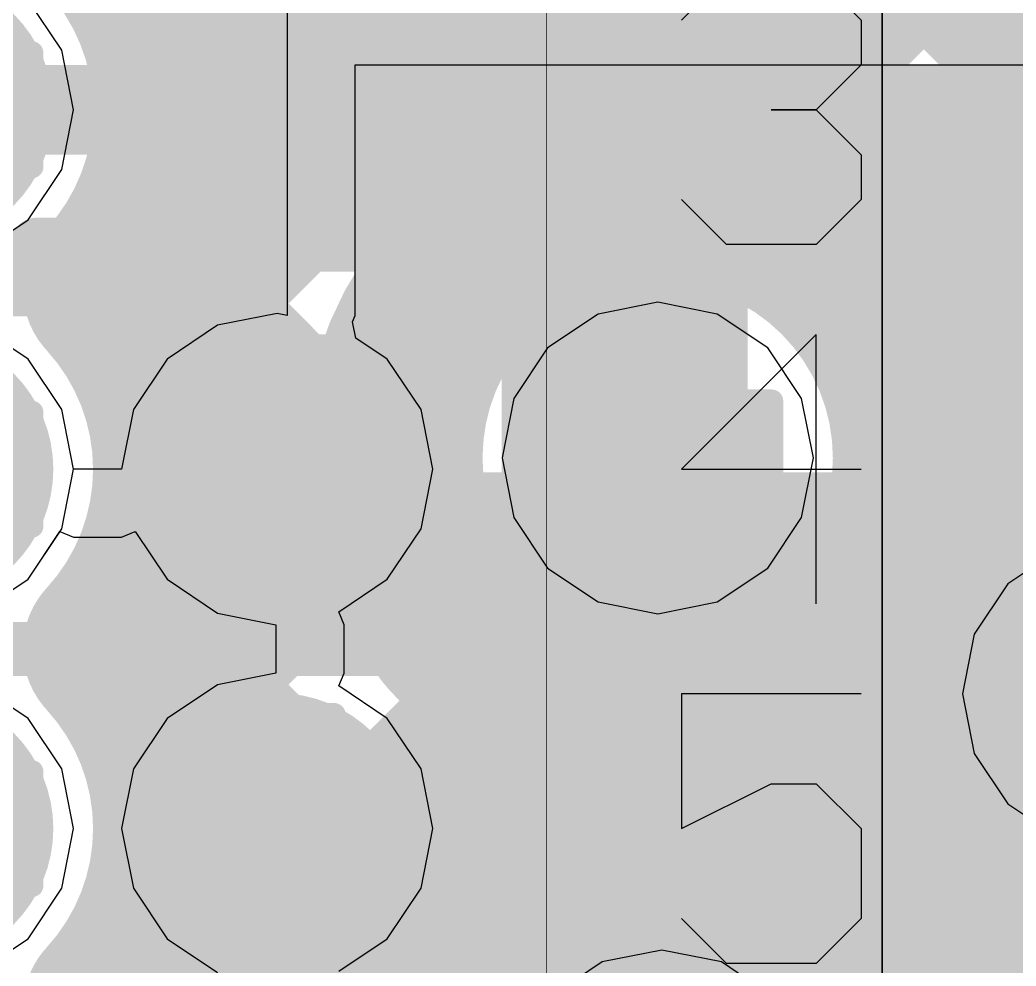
# Model space of a CAD drawing. Header units: millimetres. Extents: x 13 to 259, y -2 to 326.
# Drawn here: x 117.63 to 119.848, y 102.894 to 105 of the extents above; entities that cross this region are included whole.
import ezdxf

# ---------------------------------------------------------------- set-up
doc = ezdxf.new("R2010")
doc.units = ezdxf.units.MM
for name, color, linetype in [('BottomLayer', 5, 'Continuous'), ('BottomPaste', 16, 'Continuous'), ('BottomSolder', 6, 'Continuous'), ('ConnectLayer', 7, 'Continuous'), ('DrillDrawing', 1, 'Continuous'), ('Mechanical14', 56, 'Continuous'), ('Mechanical15', 56, 'Continuous'), ('Mechanical16', 56, 'Continuous'), ('MidLayer1', 16, 'Continuous'), ('MidLayer2', 76, 'Continuous'), ('MidLayer3', 90, 'Continuous'), ('MidLayer4', 156, 'Continuous'), ('MidLayer5', 130, 'Continuous'), ('MidLayer6', 216, 'Continuous'), ('MultiLayer', 9, 'Continuous'), ('TopLayer', 1, 'Continuous'), ('TopOverlay', 2, 'Continuous'), ('TopPaste', 8, 'Continuous'), ('TopSolder', 216, 'Continuous')]:
    doc.layers.add(name, color=color, linetype=linetype)

# ---------------------------------------------------------------- blocks, each defined once
blk = doc.blocks.new('INDC1005X55N_B_4')
at = {"layer": 'BottomLayer'}
for points in [[(-0.76, 0.31), (-0.76, -0.31), (-0.16, 0.31), (-0.16, -0.31)], [(0.16, 0.31), (0.16, -0.31), (0.76, 0.31), (0.76, -0.31)]]:
    blk.add_solid(points, dxfattribs=at)
at = {"layer": 'BottomPaste'}
for points in [[(-0.76, 0.31), (-0.76, -0.31), (-0.16, 0.31), (-0.16, -0.31)], [(0.16, 0.31), (0.16, -0.31), (0.76, 0.31), (0.76, -0.31)]]:
    blk.add_solid(points, dxfattribs=at)
at = {"layer": 'BottomSolder'}
for points in [[(-0.8616, 0.4116), (-0.8616, -0.4116), (-0.0584, 0.4116), (-0.0584, -0.4116)], [(0.0584, 0.4116), (0.0584, -0.4116), (0.8616, 0.4116), (0.8616, -0.4116)]]:
    blk.add_solid(points, dxfattribs=at)
at = {"layer": 'Mechanical14', "const_width": 0.1}
for points in [[(0.9, 0.45), (-0.9, 0.45)], [(-0.9, -0.45), (-0.9, 0.45)], [(0.9, -0.45), (0.9, 0.45)], [(0.9, -0.45), (-0.9, -0.45)]]:
    blk.add_lwpolyline(points, dxfattribs=at)
at = {"layer": 'Mechanical14', "const_width": 0.05}
for points in [[(-0.925, 0.45, 1), (-0.875, 0.45, 1)], [(-0.925, 0.45, 1), (-0.875, 0.45, 1)], [(0.875, 0.45, 1), (0.925, 0.45, 1)], [(0.875, 0.45, 1), (0.925, 0.45, 1)], [(-0.925, -0.45, 1), (-0.875, -0.45, 1)], [(-0.925, -0.45, 1), (-0.875, -0.45, 1)], [(0.875, -0.45, 1), (0.925, -0.45, 1)], [(0.875, -0.45, 1), (0.925, -0.45, 1)]]:
    blk.add_lwpolyline(points, format="xyb", close=True, dxfattribs=at)
at = {"layer": 'Mechanical16', "const_width": 0.05}
for points in [[(0, -0.5), (0, 0.5)], [(0.91, 0.46), (-0.91, 0.46)], [(-0.91, -0.46), (-0.91, 0.46)], [(0.91, -0.46), (0.91, 0.46)], [(0.5, 0), (-0.5, 0)], [(0.91, -0.46), (-0.91, -0.46)]]:
    blk.add_lwpolyline(points, dxfattribs=at)
at = {"layer": 'Mechanical16', "const_width": 0.025}
for points in [[(-0.0125, 0.5, 1), (0.0125, 0.5, 1)], [(-0.9225, 0.46, 1), (-0.8975, 0.46, 1)], [(-0.9225, 0.46, 1), (-0.8975, 0.46, 1)], [(0.8975, 0.46, 1), (0.9225, 0.46, 1)], [(0.8975, 0.46, 1), (0.9225, 0.46, 1)], [(-0.5125, 0, 1), (-0.4875, 0, 1)], [(0.4875, 0, 1), (0.5125, 0, 1)], [(-0.9225, -0.46, 1), (-0.8975, -0.46, 1)], [(-0.9225, -0.46, 1), (-0.8975, -0.46, 1)], [(0.8975, -0.46, 1), (0.9225, -0.46, 1)], [(0.8975, -0.46, 1), (0.9225, -0.46, 1)], [(-0.0125, -0.5, 1), (0.0125, -0.5, 1)]]:
    blk.add_lwpolyline(points, format="xyb", close=True, dxfattribs=at)
blk = doc.blocks.new('CAPC1005X55N_B_23')
at = {"layer": 'BottomLayer'}
for points in [[(-0.76, -0.31), (-0.14, -0.31), (-0.76, 0.31), (-0.14, 0.31)], [(0.14, -0.31), (0.76, -0.31), (0.14, 0.31), (0.76, 0.31)]]:
    blk.add_solid(points, dxfattribs=at)
at = {"layer": 'BottomPaste'}
for points in [[(-0.76, -0.31), (-0.14, -0.31), (-0.76, 0.31), (-0.14, 0.31)], [(0.14, -0.31), (0.76, -0.31), (0.14, 0.31), (0.76, 0.31)]]:
    blk.add_solid(points, dxfattribs=at)
at = {"layer": 'BottomSolder'}
for points in [[(-0.8616, -0.4116), (-0.0384, -0.4116), (-0.8616, 0.4116), (-0.0384, 0.4116)], [(0.0384, -0.4116), (0.8616, -0.4116), (0.0384, 0.4116), (0.8616, 0.4116)]]:
    blk.add_solid(points, dxfattribs=at)
at = {"layer": 'Mechanical14', "const_width": 0.1}
for points in [[(0.5251, 0.2749), (-0.5249, 0.2749)], [(-0.5249, -0.2751), (-0.5249, 0.2749)], [(0.5251, -0.2751), (0.5251, 0.2749)], [(0.5251, -0.2751), (-0.5249, -0.2751)]]:
    blk.add_lwpolyline(points, dxfattribs=at)
at = {"layer": 'Mechanical14', "const_width": 0.05}
for points in [[(-0.5499, 0.2749, 1), (-0.5, 0.2749, 1)], [(-0.5499, 0.2749, 1), (-0.5, 0.2749, 1)], [(0.5001, 0.2749, 1), (0.55, 0.2749, 1)], [(0.5001, 0.2749, 1), (0.55, 0.2749, 1)], [(-0.5499, -0.2751, 1), (-0.5, -0.2751, 1)], [(-0.5499, -0.2751, 1), (-0.5, -0.2751, 1)], [(0.5001, -0.2751, 1), (0.55, -0.2751, 1)], [(0.5001, -0.2751, 1), (0.55, -0.2751, 1)]]:
    blk.add_lwpolyline(points, format="xyb", close=True, dxfattribs=at)
at = {"layer": 'Mechanical16', "const_width": 0.05}
for points in [[(0, -0.5), (0, 0.5)], [(0.91, 0.46), (-0.91, 0.46)], [(-0.91, -0.46), (-0.91, 0.46)], [(0.91, -0.46), (0.91, 0.46)], [(0.5, 0), (-0.5, 0)], [(0.91, -0.46), (-0.91, -0.46)]]:
    blk.add_lwpolyline(points, dxfattribs=at)
at = {"layer": 'Mechanical16', "const_width": 0.025}
for points in [[(-0.0125, 0.5, 1), (0.0125, 0.5, 1)], [(-0.9225, 0.46, 1), (-0.8975, 0.46, 1)], [(-0.9225, 0.46, 1), (-0.8975, 0.46, 1)], [(0.8975, 0.46, 1), (0.9225, 0.46, 1)], [(0.8975, 0.46, 1), (0.9225, 0.46, 1)], [(-0.5125, 0, 1), (-0.4875, 0, 1)], [(0.4875, 0, 1), (0.5125, 0, 1)], [(-0.9225, -0.46, 1), (-0.8975, -0.46, 1)], [(-0.9225, -0.46, 1), (-0.8975, -0.46, 1)], [(0.8975, -0.46, 1), (0.9225, -0.46, 1)], [(0.8975, -0.46, 1), (0.9225, -0.46, 1)], [(-0.0125, -0.5, 1), (0.0125, -0.5, 1)]]:
    blk.add_lwpolyline(points, format="xyb", close=True, dxfattribs=at)
blk = doc.blocks.new('BGA144C80P12X12_1000X1000X170_150')
at = {"layer": 'Mechanical14'}
for p, q in [((-3.0998, 5.5999), (-2.9998, 5.6999)), ((-2.9998, 5.6999), (-2.8999, 5.6999)), ((-2.8999, 5.6999), (-2.7999, 5.5999)), ((-2.7999, 5.5999), (-2.6999, 5.6999)), ((-2.6999, 5.6999), (-2.6, 5.6999)), ((-2.6, 5.6999), (-2.5, 5.5999)), ((-1.9999, 5.3), (-1.9999, 5.6999)), ((-1.4998, 5.6999), (-1.4998, 5.3)), ((-1.2999, 5.5999), (-1.1999, 5.6999)), ((-1.1999, 5.6999), (-1, 5.6999)), ((-1, 5.6999), (-0.9, 5.5999)), ((-2.7999, 5.5999), (-2.7999, 5.4999)), ((-2.7999, 5.4999), (-2.7999, 5.5999)), ((-2.5, 5.5999), (-2.5, 5.4)), ((-1.7, 5.5999), (-2.2998, 5.5999)), ((-2.2998, 5.5999), (-1.9999, 5.3)), ((-1.2999, 5.4999), (-1.2999, 5.5999)), ((-0.9, 5.5999), (-0.9, 5.4)), ((-1.1999, 5.3), (-1.2999, 5.4999)), ((-2.9998, 5.3), (-3.0998, 5.4)), ((-2.5, 5.4), (-2.6, 5.3)), ((-0.9, 5.4), (-1, 5.3)), ((-1.4998, 5.3), (-1.1999, 5.3))]:
    blk.add_line(p, q, dxfattribs=at)
at = {"layer": 'Mechanical14', "const_width": 0.1}
blk.add_lwpolyline([(5, 5), (-5, 5)], dxfattribs=at)
at = {"layer": 'Mechanical15', "const_width": 0.05}
blk.add_lwpolyline([(6, 6), (-6, 6)], dxfattribs=at)
at = {"layer": 'TopLayer', "const_width": 0.2}
for points in [[(-2.9, 4.4, 1), (-2.7, 4.4, 1)], [(-2.1, 4.4, 1), (-1.9, 4.4, 1)], [(-1.3, 4.4, 1), (-1.1, 4.4, 1)]]:
    blk.add_lwpolyline(points, format="xyb", close=True, dxfattribs=at)
at = {"layer": 'TopOverlay'}
for const_width in [0.2, 0.001]:
    blk.add_lwpolyline([(5, 5), (-5, 5)], dxfattribs=dict(at, const_width=const_width))
at = {"layer": 'TopPaste', "const_width": 0.2}
for points in [[(-2.9, 4.4, 1), (-2.7, 4.4, 1)], [(-2.1, 4.4, 1), (-1.9, 4.4, 1)], [(-1.3, 4.4, 1), (-1.1, 4.4, 1)]]:
    blk.add_lwpolyline(points, format="xyb", close=True, dxfattribs=at)
at = {"layer": 'TopSolder', "const_width": 0.3016}
for points in [[(-2.9508, 4.4, 1), (-2.6492, 4.4, 1)], [(-2.1508, 4.4, 1), (-1.8492, 4.4, 1)], [(-1.3508, 4.4, 1), (-1.0492, 4.4, 1)], [(-2.9508, 3.6, 1), (-2.6492, 3.6, 1)], [(-2.1508, 3.6, 1), (-1.8492, 3.6, 1)], [(-1.3508, 3.6, 1), (-1.0492, 3.6, 1)]]:
    blk.add_lwpolyline(points, format="xyb", close=True, dxfattribs=at)

msp = doc.modelspace()

# ---------------------------------------------------------------- linework, layer by layer
at = {"layer": 'BottomLayer', "const_width": 0.25}
for points in [[(117.2778, 104.8, 1), (117.5278, 104.8, 1)], [(118.925, 104.025, 1), (119.175, 104.025, 1)], [(117.2778, 104, 1), (117.5278, 104, 1)], [(118.0778, 104, 1), (118.3278, 104, 1)], [(119.95, 103.5, 1), (120.2, 103.5, 1)], [(117.2778, 103.2, 1), (117.5278, 103.2, 1)], [(118.0778, 103.2, 1), (118.3278, 103.2, 1)]]:
    msp.add_lwpolyline(points, format="xyb", close=True, dxfattribs=at)
at = {"layer": 'ConnectLayer'}
for p, q in [((119.55, 96.2), (119.55, 107.735)), ((118.225, 105.101), (118.225, 104.3423)), ((117.7231, 104.9327), (117.648, 105.0451)), ((117.7231, 104.9327), (117.648, 105.0451)), ((117.7495, 104.8), (117.7231, 104.9327)), ((117.7495, 104.8), (117.7231, 104.9327)), ((118.3766, 104.9), (120.3222, 104.9)), ((118.3766, 104.3423), (118.3766, 104.9)), ((117.7231, 104.6673), (117.7495, 104.8)), ((117.7231, 104.6673), (117.7495, 104.8)), ((117.648, 104.5549), (117.7231, 104.6673)), ((117.648, 104.5549), (117.7231, 104.6673)), ((117.5355, 104.4797), (117.648, 104.5549)), ((117.5355, 104.4797), (117.648, 104.5549)), ((119.05, 104.3717), (118.9174, 104.3453)), ((119.05, 104.3717), (118.9174, 104.3453)), ((119.1827, 104.3453), (119.05, 104.3717)), ((119.1827, 104.3453), (119.05, 104.3717)), ((118.2028, 104.3467), (118.0702, 104.3203)), ((118.225, 104.3423), (118.2028, 104.3467)), ((118.3706, 104.3279), (118.3766, 104.3423)), ((118.9174, 104.3453), (118.8049, 104.2701)), ((118.9174, 104.3453), (118.8049, 104.2701)), ((119.2952, 104.2701), (119.1827, 104.3453)), ((119.2952, 104.2701), (119.1827, 104.3453)), ((117.648, 104.2451), (117.5355, 104.3203)), ((117.648, 104.2451), (117.5355, 104.3203)), ((118.0702, 104.3203), (117.9577, 104.2451)), ((118.3778, 104.292), (118.3706, 104.3279)), ((118.448, 104.2451), (118.3778, 104.292)), ((118.8049, 104.2701), (118.7298, 104.1577)), ((118.8049, 104.2701), (118.7298, 104.1577)), ((119.3703, 104.1577), (119.2952, 104.2701)), ((119.3703, 104.1577), (119.2952, 104.2701)), ((117.7231, 104.1327), (117.648, 104.2451)), ((117.7231, 104.1327), (117.648, 104.2451)), ((117.9577, 104.2451), (117.8826, 104.1327)), ((118.5231, 104.1327), (118.448, 104.2451)), ((118.7298, 104.1577), (118.7034, 104.025)), ((118.7298, 104.1577), (118.7034, 104.025)), ((119.3967, 104.025), (119.3703, 104.1577)), ((119.3967, 104.025), (119.3703, 104.1577)), ((117.7495, 104), (117.7231, 104.1327)), ((117.7495, 104), (117.7231, 104.1327)), ((117.8826, 104.1327), (117.8562, 104)), ((118.5495, 104), (118.5231, 104.1327)), ((118.7034, 104.025), (118.7298, 103.8923)), ((118.7034, 104.025), (118.7298, 103.8923)), ((119.3703, 103.8923), (119.3967, 104.025)), ((119.3703, 103.8923), (119.3967, 104.025)), ((117.7231, 103.8674), (117.7495, 104)), ((117.8562, 104), (117.7495, 104)), ((118.5231, 103.8674), (118.5495, 104)), ((118.7298, 103.8923), (118.8049, 103.7799)), ((118.7298, 103.8923), (118.8049, 103.7799)), ((119.2952, 103.7799), (119.3703, 103.8923)), ((119.2952, 103.7799), (119.3703, 103.8923)), ((117.648, 103.7549), (117.7231, 103.8674)), ((118.448, 103.7549), (118.5231, 103.8674)), ((117.648, 103.7549), (117.719, 103.8611)), ((117.719, 103.8611), (117.7495, 103.8485)), ((117.7495, 103.8485), (117.8562, 103.8485)), ((117.8562, 103.8485), (117.8867, 103.8611)), ((117.8867, 103.8611), (117.9577, 103.7549)), ((119.9424, 103.8203), (119.8299, 103.7451)), ((118.8049, 103.7799), (118.9174, 103.7047)), ((118.8049, 103.7799), (118.9174, 103.7047)), ((119.1827, 103.7047), (119.2952, 103.7799)), ((119.1827, 103.7047), (119.2952, 103.7799)), ((117.5355, 103.6797), (117.648, 103.7549)), ((117.5355, 103.6797), (117.648, 103.7549)), ((117.9577, 103.7549), (118.0702, 103.6797)), ((118.3397, 103.6826), (118.448, 103.7549)), ((119.8299, 103.7451), (119.7548, 103.6327)), ((118.9174, 103.7047), (119.05, 103.6783)), ((118.9174, 103.7047), (119.05, 103.6783)), ((119.05, 103.6783), (119.1827, 103.7047)), ((119.05, 103.6783), (119.1827, 103.7047)), ((118.0702, 103.6797), (118.2, 103.6539)), ((118.3516, 103.6539), (118.3397, 103.6826)), ((118.2, 103.6539), (118.2, 103.5461)), ((118.3516, 103.5461), (118.3516, 103.6539)), ((119.7548, 103.6327), (119.7284, 103.5)), ((118.2, 103.5461), (118.0702, 103.5203)), ((118.3397, 103.5175), (118.3516, 103.5461)), ((117.648, 103.4451), (117.5355, 103.5203)), ((117.648, 103.4451), (117.5355, 103.5203)), ((118.0702, 103.5203), (117.9577, 103.4451)), ((118.448, 103.4451), (118.3397, 103.5175)), ((119.7284, 103.5), (119.7548, 103.3673)), ((117.7231, 103.3327), (117.648, 103.4451)), ((117.7231, 103.3327), (117.648, 103.4451)), ((117.9577, 103.4451), (117.8826, 103.3327)), ((118.5231, 103.3327), (118.448, 103.4451)), ((119.7548, 103.3673), (119.8299, 103.2549)), ((117.7495, 103.2), (117.7231, 103.3327)), ((117.7495, 103.2), (117.7231, 103.3327)), ((117.8826, 103.3327), (117.8562, 103.2)), ((118.5495, 103.2), (118.5231, 103.3327)), ((119.8299, 103.2549), (119.9424, 103.1797)), ((117.7231, 103.0674), (117.7495, 103.2)), ((117.7231, 103.0674), (117.7495, 103.2)), ((117.8562, 103.2), (117.8826, 103.0674)), ((118.5231, 103.0674), (118.5495, 103.2)), ((117.648, 102.9549), (117.7231, 103.0674)), ((117.648, 102.9549), (117.7231, 103.0674)), ((117.8826, 103.0674), (117.9577, 102.9549)), ((118.448, 102.9549), (118.5231, 103.0674)), ((117.5355, 102.8797), (117.648, 102.9549)), ((117.5355, 102.8797), (117.648, 102.9549)), ((117.9577, 102.9549), (118.0702, 102.8797)), ((118.3397, 102.8826), (118.448, 102.9549)), ((119.059, 102.9295), (118.9264, 102.9031)), ((119.1917, 102.9031), (119.059, 102.9295)), ((118.9264, 102.9031), (118.8139, 102.8279)), ((119.3042, 102.8279), (119.1917, 102.9031))]:
    msp.add_line(p, q, dxfattribs=at)
at = {"layer": 'ConnectLayer', "const_width": 0.4}
for points in [[(117.8779, 105.1499), (131.7783, 119.0504)], [(117.8779, 105.1499), (131.6236, 118.8957)], [(117.8977, 104.3213), (125.0351, 111.4587)], [(117.8977, 104.3213), (125.0351, 111.4587)], [(119.0399, 104.6149), (125.352, 110.927)], [(119.0399, 104.6149), (125.352, 110.927)], [(115.3643, 109.4952), (120.2376, 104.622)], [(115.3643, 109.4952), (120.2376, 104.622)], [(114.7658, 109.2452), (120.8708, 103.1402)], [(114.7658, 109.2452), (120.8708, 103.1402)], [(116.1431, 107.0194), (118.6789, 104.4836)], [(116.1431, 107.0194), (118.6789, 104.4836)], [(119.5725, 104.299), (120.2316, 104.9581)], [(119.5725, 104.299), (120.2316, 104.9581)], [(117.8719, 104.4421), (118.4985, 103.8154)], [(117.8719, 104.4421), (118.4985, 103.8154)], [(119.2597, 103.1376), (120.4483, 104.3263)], [(119.2597, 103.1376), (120.4483, 104.3263)], [(117.9843, 104.1), (118.4648, 104.1)], [(118.2139, 104.1), (118.4985, 103.8154)], [(117.916, 103.4911), (118.4601, 104.0352)], [(117.916, 103.4911), (118.4601, 104.0352)], [(117.916, 103.4911), (118.4601, 104.0352)], [(119.6315, 103.9249), (119.8387, 103.7177)], [(119.572, 103.45), (119.8392, 103.7172)], [(119.5086, 103.6538), (119.9801, 103.1823)], [(119.5086, 103.6538), (119.9801, 103.1823)], [(119.5086, 103.6538), (119.7125, 103.45)], [(117.8501, 103.6153), (118.5631, 102.9023)], [(117.8501, 103.6153), (118.5631, 102.9023)], [(117.8501, 103.6153), (118.2654, 103.2)], [(117.9328, 102.6593), (118.776, 103.5025)], [(117.9328, 102.6593), (118.776, 103.5025)], [(118.4735, 103.2), (118.776, 103.5025)], [(118.8404, 103.4735), (119.1478, 103.1661)], [(118.8404, 103.4735), (119.1478, 103.1661)], [(118.9606, 103.45), (119.1822, 103.45)], [(119.1822, 103.45), (122.4131, 103.45)], [(118.5449, 103.2), (118.6777, 103.3328)], [(117.9928, 103.2), (118.5449, 103.2)], [(117.9015, 102.7154), (118.5183, 102.0986)], [(117.9015, 102.7154), (118.5183, 102.0986)]]:
    msp.add_lwpolyline(points, dxfattribs=at)
for points in [[(117.0028, 105.2337, -0.653666), (117.9928, 104.8)], [(117.0028, 105.2337, -0.653666), (117.9928, 104.8)], [(117.9928, 104.8, -0.188432), (117.8365, 104.4)], [(117.9928, 104.8, -0.188432), (117.8365, 104.4)], [(117.8365, 104.4, -0.188432), (117.9928, 104)], [(117.8365, 104.4, -0.188432), (117.9928, 104)], [(117.9843, 104.1, -0.042604), (117.9928, 104)], [(118.925, 103.4484, -0.389207), (118.4648, 104.1)], [(117.9928, 104, -0.188433), (117.8365, 103.6)], [(117.9928, 104, -0.188433), (117.8365, 103.6)], [(117.9928, 104, -0.188433), (117.8365, 103.6)], [(119.6315, 103.9249, -0.30232), (119.1822, 103.45)], [(120.122, 103.6, -0.199374), (119.8387, 103.7177)], [(120.122, 103.6, -0.198912), (119.8392, 103.7172)], [(117.8365, 103.6, -0.188433), (117.9928, 103.2)], [(117.8365, 103.6, -0.188433), (117.9928, 103.2)], [(117.8365, 103.6, -0.188433), (117.9928, 103.2)], [(118.6777, 103.3328, -0.175858), (118.925, 103.4484)], [(118.6777, 103.3328, -0.175858), (118.925, 103.4484)], [(117.9928, 103.2, -0.188433), (117.8365, 102.8)], [(117.9928, 103.2, -0.188433), (117.8365, 102.8)], [(119.562, 102.8913, -0.578832), (120.5852, 102.8964)], [(119.562, 102.8913, -0.578832), (120.5852, 102.8964)], [(119.5721, 102.2915, -3.66103), (119.562, 102.8913)], [(119.5721, 102.2915, -3.66103), (119.562, 102.8913)], [(117.8365, 102.8, -0.188433), (117.9928, 102.4)], [(117.8365, 102.8, -0.188433), (117.9928, 102.4)]]:
    msp.add_lwpolyline(points, format="xyb", dxfattribs=at)
at = {"layer": 'ConnectLayer'}
for points, const_width in [([(117.7779, 105.1499, 1), (117.9779, 105.1499, 1)], 0.2), ([(117.7779, 105.1499, 1), (117.9779, 105.1499, 1)], 0.2), ([(117.8928, 104.8, 1), (118.0928, 104.8, 1)], 0.2), ([(117.8928, 104.8, 1), (118.0928, 104.8, 1)], 0.2), ([(117.8928, 104.8, 1), (118.0928, 104.8, 1)], 0.2), ([(117.8928, 104.8, 1), (118.0928, 104.8, 1)], 0.2), ([(119.64, 104.025, 1), (118.46, 104.025, 1)], 0.4), ([(119.64, 104.025, 1), (118.46, 104.025, 1)], 0.4), ([(118.9399, 104.6149, 1), (119.1399, 104.6149, 1)], 0.2), ([(118.9399, 104.6149, 1), (119.1399, 104.6149, 1)], 0.2), ([(118.5789, 104.4836, 1), (118.7789, 104.4836, 1)], 0.2), ([(118.5789, 104.4836, 1), (118.7789, 104.4836, 1)], 0.2), ([(117.7719, 104.4421, 1), (117.9719, 104.4421, 1)], 0.2), ([(117.7719, 104.4421, 1), (117.9719, 104.4421, 1)], 0.2), ([(117.7365, 104.4, 1), (117.9365, 104.4, 1)], 0.2), ([(117.7365, 104.4, 1), (117.9365, 104.4, 1)], 0.2), ([(117.7365, 104.4, 1), (117.9365, 104.4, 1)], 0.2), ([(117.7365, 104.4, 1), (117.9365, 104.4, 1)], 0.2), ([(117.7977, 104.3213, 1), (117.9977, 104.3213, 1)], 0.2), ([(117.7977, 104.3213, 1), (117.9977, 104.3213, 1)], 0.2), ([(119.4725, 104.299, 1), (119.6725, 104.299, 1)], 0.2), ([(119.4725, 104.299, 1), (119.6725, 104.299, 1)], 0.2), ([(117.8843, 104.1, 1), (118.0843, 104.1, 1)], 0.2), ([(117.8843, 104.1, 1), (118.0843, 104.1, 1)], 0.2), ([(118.1139, 104.1, 1), (118.3139, 104.1, 1)], 0.2), ([(118.3648, 104.1, 1), (118.5648, 104.1, 1)], 0.2), ([(118.3648, 104.1, 1), (118.5648, 104.1, 1)], 0.2), ([(118.36, 104.025, 1), (118.56, 104.025, 1)], 0.2), ([(118.36, 104.025, 1), (118.56, 104.025, 1)], 0.2), ([(118.3601, 104.0352, 1), (118.5601, 104.0352, 1)], 0.2), ([(118.3601, 104.0352, 1), (118.5601, 104.0352, 1)], 0.2), ([(118.3601, 104.0352, 1), (118.5601, 104.0352, 1)], 0.2), ([(119.54, 104.025, 1), (119.74, 104.025, 1)], 0.2), ([(119.54, 104.025, 1), (119.74, 104.025, 1)], 0.2), ([(117.8928, 104, 1), (118.0928, 104, 1)], 0.2), ([(117.8928, 104, 1), (118.0928, 104, 1)], 0.2), ([(117.8928, 104, 1), (118.0928, 104, 1)], 0.2), ([(117.8928, 104, 1), (118.0928, 104, 1)], 0.2), ([(117.8928, 104, 1), (118.0928, 104, 1)], 0.2), ([(117.8928, 104, 1), (118.0928, 104, 1)], 0.2), ([(119.5315, 103.9249, 1), (119.7315, 103.9249, 1)], 0.2), ([(119.5315, 103.9249, 1), (119.7315, 103.9249, 1)], 0.2), ([(118.3985, 103.8154, 1), (118.5985, 103.8154, 1)], 0.2), ([(118.3985, 103.8154, 1), (118.5985, 103.8154, 1)], 0.2), ([(118.3985, 103.8154, 1), (118.5985, 103.8154, 1)], 0.2), ([(119.7387, 103.7177, 1), (119.9387, 103.7177, 1)], 0.2), ([(119.7387, 103.7177, 1), (119.9387, 103.7177, 1)], 0.2), ([(119.7392, 103.7172, 1), (119.9392, 103.7172, 1)], 0.2), ([(119.7392, 103.7172, 1), (119.9392, 103.7172, 1)], 0.2), ([(119.4086, 103.6538, 1), (119.6086, 103.6538, 1)], 0.2), ([(119.4086, 103.6538, 1), (119.6086, 103.6538, 1)], 0.2), ([(119.4086, 103.6538, 1), (119.6086, 103.6538, 1)], 0.2), ([(117.7365, 103.6, 1), (117.9365, 103.6, 1)], 0.2), ([(117.7365, 103.6, 1), (117.9365, 103.6, 1)], 0.2), ([(117.7365, 103.6, 1), (117.9365, 103.6, 1)], 0.2), ([(117.7365, 103.6, 1), (117.9365, 103.6, 1)], 0.2), ([(117.7365, 103.6, 1), (117.9365, 103.6, 1)], 0.2), ([(117.7365, 103.6, 1), (117.9365, 103.6, 1)], 0.2), ([(117.7501, 103.6153, 1), (117.9501, 103.6153, 1)], 0.2), ([(117.7501, 103.6153, 1), (117.9501, 103.6153, 1)], 0.2), ([(117.7501, 103.6153, 1), (117.9501, 103.6153, 1)], 0.2), ([(117.816, 103.4911, 1), (118.016, 103.4911, 1)], 0.2), ([(117.816, 103.4911, 1), (118.016, 103.4911, 1)], 0.2), ([(117.816, 103.4911, 1), (118.016, 103.4911, 1)], 0.2), ([(118.676, 103.5025, 1), (118.876, 103.5025, 1)], 0.2), ([(118.676, 103.5025, 1), (118.876, 103.5025, 1)], 0.2), ([(118.676, 103.5025, 1), (118.876, 103.5025, 1)], 0.2), ([(118.7404, 103.4735, 1), (118.9404, 103.4735, 1)], 0.2), ([(118.7404, 103.4735, 1), (118.9404, 103.4735, 1)], 0.2), ([(118.825, 103.4484, 1), (119.025, 103.4484, 1)], 0.2), ([(118.825, 103.4484, 1), (119.025, 103.4484, 1)], 0.2), ([(118.825, 103.4484, 1), (119.025, 103.4484, 1)], 0.2), ([(118.8606, 103.45, 1), (119.0606, 103.45, 1)], 0.2), ([(119.0822, 103.45, 1), (119.2822, 103.45, 1)], 0.2), ([(119.0822, 103.45, 1), (119.2822, 103.45, 1)], 0.2), ([(119.0822, 103.45, 1), (119.2822, 103.45, 1)], 0.2), ([(119.472, 103.45, 1), (119.672, 103.45, 1)], 0.2), ([(119.6125, 103.45, 1), (119.8125, 103.45, 1)], 0.2), ([(118.5777, 103.3328, 1), (118.7777, 103.3328, 1)], 0.2), ([(118.5777, 103.3328, 1), (118.7777, 103.3328, 1)], 0.2), ([(118.5777, 103.3328, 1), (118.7777, 103.3328, 1)], 0.2), ([(117.8928, 103.2, 1), (118.0928, 103.2, 1)], 0.2), ([(117.8928, 103.2, 1), (118.0928, 103.2, 1)], 0.2), ([(117.8928, 103.2, 1), (118.0928, 103.2, 1)], 0.2), ([(117.8928, 103.2, 1), (118.0928, 103.2, 1)], 0.2), ([(117.8928, 103.2, 1), (118.0928, 103.2, 1)], 0.2), ([(117.8928, 103.2, 1), (118.0928, 103.2, 1)], 0.2), ([(118.1654, 103.2, 1), (118.3654, 103.2, 1)], 0.2), ([(118.3735, 103.2, 1), (118.5735, 103.2, 1)], 0.2), ([(118.4449, 103.2, 1), (118.6449, 103.2, 1)], 0.2), ([(118.4449, 103.2, 1), (118.6449, 103.2, 1)], 0.2), ([(119.8801, 103.1823, 1), (120.0801, 103.1823, 1)], 0.2), ([(119.8801, 103.1823, 1), (120.0801, 103.1823, 1)], 0.2), ([(119.0478, 103.1661, 1), (119.2478, 103.1661, 1)], 0.2), ([(119.0478, 103.1661, 1), (119.2478, 103.1661, 1)], 0.2), ([(119.1597, 103.1376, 1), (119.3597, 103.1376, 1)], 0.2), ([(119.1597, 103.1376, 1), (119.3597, 103.1376, 1)], 0.2), ([(118.4631, 102.9023, 1), (118.6631, 102.9023, 1)], 0.2), ([(118.4631, 102.9023, 1), (118.6631, 102.9023, 1)], 0.2), ([(119.462, 102.8913, 1), (119.662, 102.8913, 1)], 0.2), ([(119.462, 102.8913, 1), (119.662, 102.8913, 1)], 0.2), ([(119.462, 102.8913, 1), (119.662, 102.8913, 1)], 0.2), ([(119.462, 102.8913, 1), (119.662, 102.8913, 1)], 0.2), ([(117.7365, 102.8, 1), (117.9365, 102.8, 1)], 0.2), ([(117.7365, 102.8, 1), (117.9365, 102.8, 1)], 0.2), ([(117.7365, 102.8, 1), (117.9365, 102.8, 1)], 0.2), ([(117.7365, 102.8, 1), (117.9365, 102.8, 1)], 0.2), ([(117.8015, 102.7154, 1), (118.0015, 102.7154, 1)], 0.2), ([(117.8015, 102.7154, 1), (118.0015, 102.7154, 1)], 0.2)]:
    msp.add_lwpolyline(points, format="xyb", close=True, dxfattribs=dict(at, const_width=const_width))
at = {"layer": 'DrillDrawing', "const_width": 0.0508}
for points in [[(117.5298, 104.927), (117.6568, 104.927)], [(117.6568, 104.673), (117.6568, 104.927)], [(117.5298, 104.673), (117.6568, 104.673)], [(118.923, 104.152), (118.923, 104.279)], [(118.923, 104.279), (119.177, 104.279)], [(119.177, 104.152), (119.177, 104.279)], [(118.0758, 104.127), (118.0758, 104.254)], [(118.0758, 104.254), (118.3298, 104.254)], [(118.3298, 104.127), (118.3298, 104.254)], [(118.796, 103.898), (118.796, 104.152)], [(118.796, 104.152), (118.923, 104.152)], [(119.177, 104.152), (119.304, 104.152)], [(119.304, 103.898), (119.304, 104.152)], [(117.5298, 104.127), (117.6568, 104.127)], [(117.6568, 103.873), (117.6568, 104.127)], [(117.9488, 103.873), (117.9488, 104.127)], [(117.9488, 104.127), (118.0758, 104.127)], [(118.3298, 104.127), (118.4568, 104.127)], [(118.4568, 103.873), (118.4568, 104.127)], [(118.796, 103.898), (118.923, 103.898)], [(118.923, 103.771), (118.923, 103.898)], [(119.177, 103.898), (119.304, 103.898)], [(119.177, 103.771), (119.177, 103.898)], [(117.5298, 103.873), (117.6568, 103.873)], [(117.9488, 103.873), (118.0758, 103.873)], [(118.0758, 103.746), (118.0758, 103.873)], [(118.3298, 103.873), (118.4568, 103.873)], [(118.3298, 103.746), (118.3298, 103.873)], [(118.923, 103.771), (119.177, 103.771)], [(118.0758, 103.746), (118.3298, 103.746)], [(119.821, 103.373), (119.821, 103.627)], [(119.821, 103.627), (119.948, 103.627)], [(118.0758, 103.327), (118.0758, 103.454)], [(118.0758, 103.454), (118.3298, 103.454)], [(118.3298, 103.327), (118.3298, 103.454)], [(119.821, 103.373), (119.948, 103.373)], [(117.5298, 103.327), (117.6568, 103.327)], [(117.6568, 103.073), (117.6568, 103.327)], [(117.9488, 103.073), (117.9488, 103.327)], [(117.9488, 103.327), (118.0758, 103.327)], [(118.3298, 103.327), (118.4568, 103.327)], [(118.4568, 103.073), (118.4568, 103.327)], [(117.5298, 103.073), (117.6568, 103.073)], [(117.9488, 103.073), (118.0758, 103.073)], [(118.0758, 102.946), (118.0758, 103.073)], [(118.3298, 103.073), (118.4568, 103.073)], [(118.3298, 102.946), (118.3298, 103.073)], [(118.0758, 102.946), (118.3298, 102.946)]]:
    msp.add_lwpolyline(points, dxfattribs=at)
at = {"layer": 'DrillDrawing', "const_width": 0.0254}
for points in [[(117.6441, 104.927, 1), (117.6695, 104.927, 1)], [(117.6441, 104.927, 1), (117.6695, 104.927, 1)], [(117.6441, 104.673, 1), (117.6695, 104.673, 1)], [(117.6441, 104.673, 1), (117.6695, 104.673, 1)], [(118.9103, 104.279, 1), (118.9357, 104.279, 1)], [(118.9103, 104.279, 1), (118.9357, 104.279, 1)], [(119.1643, 104.279, 1), (119.1897, 104.279, 1)], [(119.1643, 104.279, 1), (119.1897, 104.279, 1)], [(118.0631, 104.254, 1), (118.0885, 104.254, 1)], [(118.0631, 104.254, 1), (118.0885, 104.254, 1)], [(118.3171, 104.254, 1), (118.3425, 104.254, 1)], [(118.3171, 104.254, 1), (118.3425, 104.254, 1)], [(118.7833, 104.152, 1), (118.8087, 104.152, 1)], [(118.7833, 104.152, 1), (118.8087, 104.152, 1)], [(118.9103, 104.152, 1), (118.9357, 104.152, 1)], [(118.9103, 104.152, 1), (118.9357, 104.152, 1)], [(119.1643, 104.152, 1), (119.1897, 104.152, 1)], [(119.1643, 104.152, 1), (119.1897, 104.152, 1)], [(119.2913, 104.152, 1), (119.3167, 104.152, 1)], [(119.2913, 104.152, 1), (119.3167, 104.152, 1)], [(117.6441, 104.127, 1), (117.6695, 104.127, 1)], [(117.6441, 104.127, 1), (117.6695, 104.127, 1)], [(117.9361, 104.127, 1), (117.9615, 104.127, 1)], [(117.9361, 104.127, 1), (117.9615, 104.127, 1)], [(118.0631, 104.127, 1), (118.0885, 104.127, 1)], [(118.0631, 104.127, 1), (118.0885, 104.127, 1)], [(118.3171, 104.127, 1), (118.3425, 104.127, 1)], [(118.3171, 104.127, 1), (118.3425, 104.127, 1)], [(118.4441, 104.127, 1), (118.4695, 104.127, 1)], [(118.4441, 104.127, 1), (118.4695, 104.127, 1)], [(118.7833, 103.898, 1), (118.8087, 103.898, 1)], [(118.7833, 103.898, 1), (118.8087, 103.898, 1)], [(118.9103, 103.898, 1), (118.9357, 103.898, 1)], [(118.9103, 103.898, 1), (118.9357, 103.898, 1)], [(119.1643, 103.898, 1), (119.1897, 103.898, 1)], [(119.1643, 103.898, 1), (119.1897, 103.898, 1)], [(119.2913, 103.898, 1), (119.3167, 103.898, 1)], [(119.2913, 103.898, 1), (119.3167, 103.898, 1)], [(117.6441, 103.873, 1), (117.6695, 103.873, 1)], [(117.6441, 103.873, 1), (117.6695, 103.873, 1)], [(117.9361, 103.873, 1), (117.9615, 103.873, 1)], [(117.9361, 103.873, 1), (117.9615, 103.873, 1)], [(118.0631, 103.873, 1), (118.0885, 103.873, 1)], [(118.0631, 103.873, 1), (118.0885, 103.873, 1)], [(118.3171, 103.873, 1), (118.3425, 103.873, 1)], [(118.3171, 103.873, 1), (118.3425, 103.873, 1)], [(118.4441, 103.873, 1), (118.4695, 103.873, 1)], [(118.4441, 103.873, 1), (118.4695, 103.873, 1)], [(118.9103, 103.771, 1), (118.9357, 103.771, 1)], [(118.9103, 103.771, 1), (118.9357, 103.771, 1)], [(119.1643, 103.771, 1), (119.1897, 103.771, 1)], [(119.1643, 103.771, 1), (119.1897, 103.771, 1)], [(118.0631, 103.746, 1), (118.0885, 103.746, 1)], [(118.0631, 103.746, 1), (118.0885, 103.746, 1)], [(118.3171, 103.746, 1), (118.3425, 103.746, 1)], [(118.3171, 103.746, 1), (118.3425, 103.746, 1)], [(119.8083, 103.627, 1), (119.8337, 103.627, 1)], [(119.8083, 103.627, 1), (119.8337, 103.627, 1)], [(118.0631, 103.454, 1), (118.0885, 103.454, 1)], [(118.0631, 103.454, 1), (118.0885, 103.454, 1)], [(118.3171, 103.454, 1), (118.3425, 103.454, 1)], [(118.3171, 103.454, 1), (118.3425, 103.454, 1)], [(119.8083, 103.373, 1), (119.8337, 103.373, 1)], [(119.8083, 103.373, 1), (119.8337, 103.373, 1)], [(117.6441, 103.327, 1), (117.6695, 103.327, 1)], [(117.6441, 103.327, 1), (117.6695, 103.327, 1)], [(117.9361, 103.327, 1), (117.9615, 103.327, 1)], [(117.9361, 103.327, 1), (117.9615, 103.327, 1)], [(118.0631, 103.327, 1), (118.0885, 103.327, 1)], [(118.0631, 103.327, 1), (118.0885, 103.327, 1)], [(118.3171, 103.327, 1), (118.3425, 103.327, 1)], [(118.3171, 103.327, 1), (118.3425, 103.327, 1)], [(118.4441, 103.327, 1), (118.4695, 103.327, 1)], [(118.4441, 103.327, 1), (118.4695, 103.327, 1)], [(117.6441, 103.073, 1), (117.6695, 103.073, 1)], [(117.6441, 103.073, 1), (117.6695, 103.073, 1)], [(117.9361, 103.073, 1), (117.9615, 103.073, 1)], [(117.9361, 103.073, 1), (117.9615, 103.073, 1)], [(118.0631, 103.073, 1), (118.0885, 103.073, 1)], [(118.0631, 103.073, 1), (118.0885, 103.073, 1)], [(118.3171, 103.073, 1), (118.3425, 103.073, 1)], [(118.3171, 103.073, 1), (118.3425, 103.073, 1)], [(118.4441, 103.073, 1), (118.4695, 103.073, 1)], [(118.4441, 103.073, 1), (118.4695, 103.073, 1)], [(118.0631, 102.946, 1), (118.0885, 102.946, 1)], [(118.0631, 102.946, 1), (118.0885, 102.946, 1)], [(118.3171, 102.946, 1), (118.3425, 102.946, 1)], [(118.3171, 102.946, 1), (118.3425, 102.946, 1)]]:
    msp.add_lwpolyline(points, format="xyb", close=True, dxfattribs=at)
at = {"layer": 'MidLayer1', "const_width": 0.2}
for points in [[(118.95, 104.025, 1), (119.15, 104.025, 1)], [(118.1028, 104, 1), (118.3028, 104, 1)], [(118.1028, 103.2, 1), (118.3028, 103.2, 1)]]:
    msp.add_lwpolyline(points, format="xyb", close=True, dxfattribs=at)
at = {"layer": 'MidLayer2'}
for points, const_width in [([(119.05, 104.025), (119.05, 106.3165)], 0.4), ([(119.45, 103.6), (119.75, 103.9)], 0.12), ([(119.75, 103.9), (120.4497, 103.9)], 0.12), ([(115.6372, 103.6), (119.45, 103.6)], 0.12), ([(118.7106, 102.8), (118.9106, 103)], 0.12), ([(118.9106, 103), (120.1407, 103)], 0.12)]:
    msp.add_lwpolyline(points, dxfattribs=dict(at, const_width=const_width))
for points, const_width in [([(118.95, 104.025, 1), (119.15, 104.025, 1)], 0.2), ([(118.95, 104.025, 1), (119.15, 104.025, 1)], 0.2), ([(118.1028, 104, 1), (118.3028, 104, 1)], 0.2), ([(119.72, 103.9, 1), (119.78, 103.9, 1)], 0.06), ([(119.72, 103.9, 1), (119.78, 103.9, 1)], 0.06), ([(119.42, 103.6, 1), (119.48, 103.6, 1)], 0.06), ([(119.42, 103.6, 1), (119.48, 103.6, 1)], 0.06), ([(118.1028, 103.2, 1), (118.3028, 103.2, 1)], 0.2), ([(118.8806, 103, 1), (118.9406, 103, 1)], 0.06), ([(118.8806, 103, 1), (118.9406, 103, 1)], 0.06)]:
    msp.add_lwpolyline(points, format="xyb", close=True, dxfattribs=dict(at, const_width=const_width))
at = {"layer": 'MidLayer3'}
for points, const_width in [([(117.4028, 104.8), (120.8, 104.8)], 0.2), ([(117.5685, 104.4), (117.6685, 104.5)], 0.12), ([(117.6685, 104.5), (119.622, 104.5)], 0.12), ([(119.622, 104.5), (120.122, 104)], 0.12), ([(118.7106, 102.8), (118.9606, 103.05)], 0.12), ([(118.9606, 103.05), (122.6, 103.05)], 0.12)]:
    msp.add_lwpolyline(points, dxfattribs=dict(at, const_width=const_width))
for points, const_width in [([(117.6385, 104.5, 1), (117.6985, 104.5, 1)], 0.06), ([(117.6385, 104.5, 1), (117.6985, 104.5, 1)], 0.06), ([(119.592, 104.5, 1), (119.652, 104.5, 1)], 0.06), ([(119.592, 104.5, 1), (119.652, 104.5, 1)], 0.06), ([(118.95, 104.025, 1), (119.15, 104.025, 1)], 0.2), ([(118.1028, 104, 1), (118.3028, 104, 1)], 0.2), ([(118.1028, 103.2, 1), (118.3028, 103.2, 1)], 0.2), ([(118.9306, 103.05, 1), (118.9906, 103.05, 1)], 0.06), ([(118.9306, 103.05, 1), (118.9906, 103.05, 1)], 0.06)]:
    msp.add_lwpolyline(points, format="xyb", close=True, dxfattribs=dict(at, const_width=const_width))
at = {"layer": 'MidLayer4', "const_width": 0.12}
for points in [[(117.77, 105.2), (117.975, 104.995)], [(117.975, 104.995), (120.3586, 104.995)], [(117.7001, 104.4), (117.975, 104.675)], [(117.975, 104.675), (120.3501, 104.675)], [(113.2372, 104.4), (117.7001, 104.4)], [(119.675, 103.6657), (119.9094, 103.9)], [(119.675, 103.5553), (119.675, 103.6657)], [(114.0372, 103.6), (118.4878, 103.6)], [(118.4878, 103.6), (118.6028, 103.485)], [(119.6048, 103.485), (119.675, 103.5553)], [(118.6028, 103.485), (119.6048, 103.485)], [(118.6028, 103.0947), (118.6731, 103.165)], [(118.6731, 103.165), (119.675, 103.165)], [(119.675, 103.165), (119.7472, 103.0928)], [(118.6028, 103.0343), (118.6028, 103.0947)], [(119.7472, 103.0928), (121.1567, 103.0928)], [(118.3685, 102.8), (118.6028, 103.0343)]]:
    msp.add_lwpolyline(points, dxfattribs=at)
at = {"layer": 'MidLayer4'}
for points, const_width in [([(117.9451, 104.995, 1), (118.005, 104.995, 1)], 0.06), ([(117.9451, 104.995, 1), (118.005, 104.995, 1)], 0.06), ([(117.9451, 104.675, 1), (118.005, 104.675, 1)], 0.06), ([(117.9451, 104.675, 1), (118.005, 104.675, 1)], 0.06), ([(117.6701, 104.4, 1), (117.7301, 104.4, 1)], 0.06), ([(117.6701, 104.4, 1), (117.7301, 104.4, 1)], 0.06), ([(118.95, 104.025, 1), (119.15, 104.025, 1)], 0.2), ([(118.1028, 104, 1), (118.3028, 104, 1)], 0.2), ([(119.6451, 103.6657, 1), (119.705, 103.6657, 1)], 0.06), ([(119.6451, 103.6657, 1), (119.705, 103.6657, 1)], 0.06), ([(118.4578, 103.6, 1), (118.5178, 103.6, 1)], 0.06), ([(118.4578, 103.6, 1), (118.5178, 103.6, 1)], 0.06), ([(119.6451, 103.5553, 1), (119.705, 103.5553, 1)], 0.06), ([(119.6451, 103.5553, 1), (119.705, 103.5553, 1)], 0.06), ([(118.5728, 103.485, 1), (118.6328, 103.485, 1)], 0.06), ([(118.5728, 103.485, 1), (118.6328, 103.485, 1)], 0.06), ([(119.5748, 103.485, 1), (119.6348, 103.485, 1)], 0.06), ([(119.5748, 103.485, 1), (119.6348, 103.485, 1)], 0.06), ([(118.1028, 103.2, 1), (118.3028, 103.2, 1)], 0.2), ([(118.6431, 103.165, 1), (118.7031, 103.165, 1)], 0.06), ([(118.6431, 103.165, 1), (118.7031, 103.165, 1)], 0.06), ([(119.6451, 103.165, 1), (119.705, 103.165, 1)], 0.06), ([(119.6451, 103.165, 1), (119.705, 103.165, 1)], 0.06), ([(118.5728, 103.0947, 1), (118.6328, 103.0947, 1)], 0.06), ([(118.5728, 103.0947, 1), (118.6328, 103.0947, 1)], 0.06), ([(119.7173, 103.0928, 1), (119.7772, 103.0928, 1)], 0.06), ([(119.7173, 103.0928, 1), (119.7772, 103.0928, 1)], 0.06), ([(118.5728, 103.0343, 1), (118.6328, 103.0343, 1)], 0.06), ([(118.5728, 103.0343, 1), (118.6328, 103.0343, 1)], 0.06)]:
    msp.add_lwpolyline(points, format="xyb", close=True, dxfattribs=dict(at, const_width=const_width))
at = {"layer": 'MidLayer5', "const_width": 0.2}
for points in [[(118.95, 104.025, 1), (119.15, 104.025, 1)], [(118.1028, 104, 1), (118.3028, 104, 1)], [(118.1028, 103.2, 1), (118.3028, 103.2, 1)]]:
    msp.add_lwpolyline(points, format="xyb", close=True, dxfattribs=at)
at = {"layer": 'MidLayer6', "const_width": 0.2}
for points in [[(118.95, 104.025, 1), (119.15, 104.025, 1)], [(118.1028, 104, 1), (118.3028, 104, 1)], [(118.1028, 103.2, 1), (118.3028, 103.2, 1)]]:
    msp.add_lwpolyline(points, format="xyb", close=True, dxfattribs=at)
at = {"layer": 'MultiLayer', "const_width": 0.25}
for points in [[(117.2778, 104.8, 1), (117.5278, 104.8, 1)], [(118.925, 104.025, 1), (119.175, 104.025, 1)], [(117.2778, 104, 1), (117.5278, 104, 1)], [(118.0778, 104, 1), (118.3278, 104, 1)], [(119.95, 103.5, 1), (120.2, 103.5, 1)], [(117.2778, 103.2, 1), (117.5278, 103.2, 1)], [(118.0778, 103.2, 1), (118.3278, 103.2, 1)]]:
    msp.add_lwpolyline(points, format="xyb", close=True, dxfattribs=at)
at = {"layer": 'TopLayer', "const_width": 0.25}
for points in [[(117.2778, 104.8, 1), (117.5278, 104.8, 1)], [(118.925, 104.025, 1), (119.175, 104.025, 1)], [(117.2778, 104, 1), (117.5278, 104, 1)], [(118.0778, 104, 1), (118.3278, 104, 1)], [(119.95, 103.5, 1), (120.2, 103.5, 1)], [(117.2778, 103.2, 1), (117.5278, 103.2, 1)], [(118.0778, 103.2, 1), (118.3278, 103.2, 1)]]:
    msp.add_lwpolyline(points, format="xyb", close=True, dxfattribs=at)
at = {"layer": 'TopSolder'}
msp.add_line((119.55, 107.735), (119.55, 96.2), dxfattribs=at)

# ---------------------------------------------------------------- block references
at = {"rotation": 270}
for name, p in [('BGA144C80P12X12_1000X1000X170_150', (113.8028, 102)), ('INDC1005X55N_B_4', (119.059, 103.0428)), ('CAPC1005X55N_B_23', (120.075, 103.05))]:
    msp.add_blockref(name, p, dxfattribs=at)

doc.saveas('drawing.dxf')
